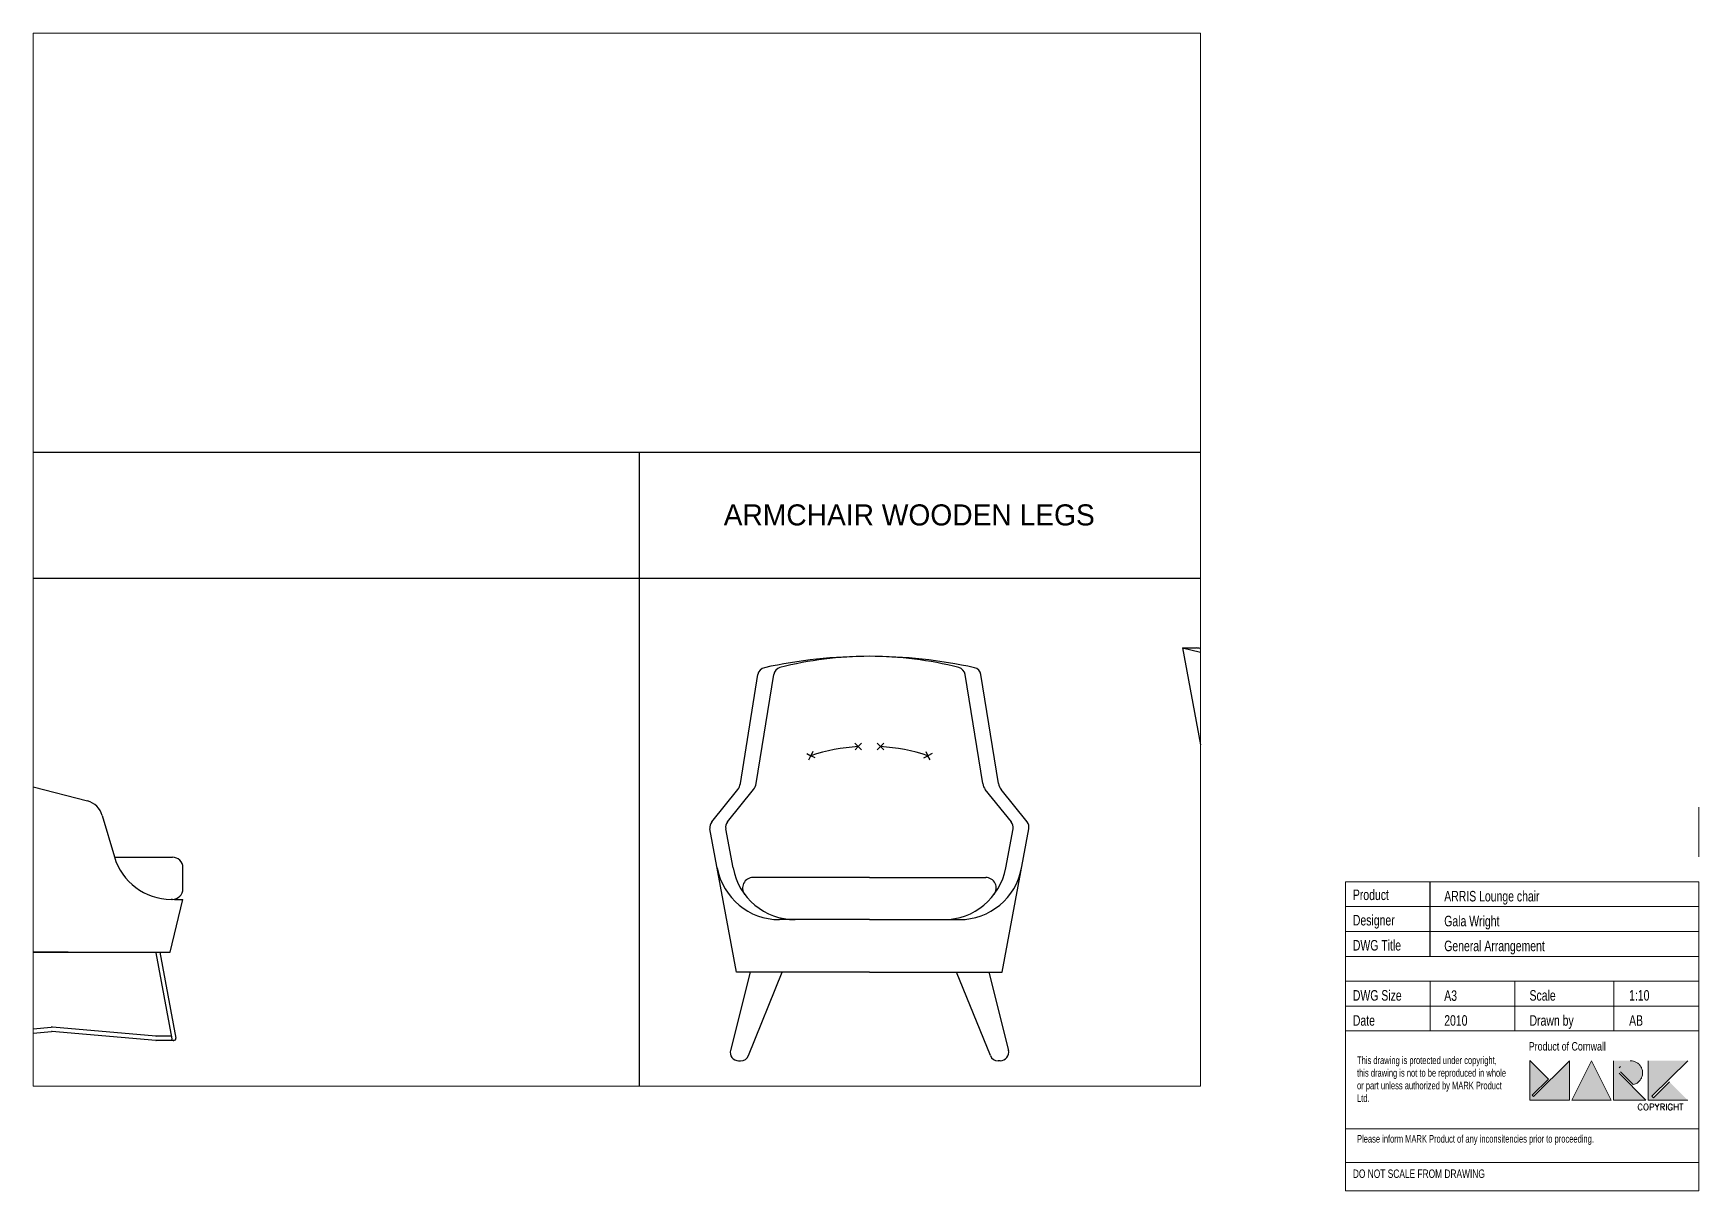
# Paper-space layout 'GA' of a CAD drawing. Header units: millimetres. Extents: x 12 to 407, y 4 to 279.
# The model-space entities are those that its viewports show. They can reach past a viewport. Long polylines and large blocks are cut down to what shows.
import ezdxf

# ---------------------------------------------------------------- set-up
doc = ezdxf.new("R2010")
doc.units = ezdxf.units.MM
doc.styles.add('SLDTEXTSTYLE0', font='TXT', dxfattribs={"width": 0.75})
doc.styles.add('SLDTEXTSTYLE1', font='TXT', dxfattribs={"width": 0.710611})
doc.styles.add('SLDTEXTSTYLE2', font='SIMPLEX')

# ---------------------------------------------------------------- blocks, each defined once
blk = doc.blocks.new('Table')
for p, q in [((3220.1, 4515), (3220.1, 7150.4)), ((12211.8, 6850.4), (-379.9, 6850.4))]:
    blk.add_line(p, q)
blk.add_lwpolyline([(-379.9, 7150.4), (12211.8, 7150.4), (12211.8, 4515), (-379.9, 4515), (-379.9, 7147.9)])
at = {"insert": (3420.1, 7026.2), "char_height": 50, "width": 2952.329, "attachment_point": 1}
blk.add_mtext('ARMCHAIR WOODEN LEGS', dxfattribs=at)
blk = doc.blocks.new('Table 2')
blk.add_line((4209.7, 4762.3), (4209.7, 7397.7))
blk.add_lwpolyline([(609.7, 7397.7), (13201.5, 7397.7), (13201.5, 4762.3), (609.7, 4762.3), (609.7, 7395.2)])
blk = doc.blocks.new('MARK Mylo armchair sled base')
for p, q in [((24370.2, 7686.3), (24510.2, 6936.3)), ((24370.2, 7686.3), (24484.7, 7659.9)), ((24370.2, 7686.3), (24403.7, 7686.3)), ((24411.5, 7685.1), (24486.5, 7660.7)), ((24503.5, 7640.7), (24554.1, 7405)), ((24590.1, 7367.1), (24863.6, 7294.7)), ((24898.7, 7260.5), (24927.7, 7161.8)), ((24927.9, 7161.3), (25065.2, 7161.3)), ((25090.2, 7086.3), (25090.2, 7136.3)), ((25060.2, 6936.3), (25090.2, 7061.3)), ((25065.2, 7061.3), (25062, 7061.3)), ((25070.2, 7061.3), (25090.2, 7061.3)), ((24522.7, 6936.3), (24484.8, 6732.2)), ((24532.5, 6934.5), (24494.6, 6730.4)), ((24817.7, 6936.3), (24510.2, 6936.3)), ((24537.2, 6936.3), (25000.6, 6936.3)), ((24740.4, 6936.3), (25060.2, 6936.3)), ((25025.6, 6934.5), (25063.5, 6730.4)), ((25035.4, 6936.3), (25073.3, 6732.2)), ((24531.9, 6736.3), (24777.8, 6757.8)), ((25026.2, 6736.3), (24780.4, 6757.8)), ((24489.7, 6726.3), (24489.7, 6726.3)), ((24489.7, 6726.3), (24531.5, 6726.3)), ((24495.7, 6736.3), (24531, 6736.3)), ((24532.3, 6726.3), (24778.6, 6747.9)), ((25025.8, 6726.3), (24779.5, 6747.9)), ((25068.4, 6726.3), (25026.7, 6726.3)), ((25062.4, 6736.3), (25027.1, 6736.3)), ((25068.4, 6726.3), (25068.4, 6726.3))]:
    blk.add_line(p, q)
for centre, radius, start, end in [((24403.7, 7661.3), 25, 72.0309, 90), ((24479.1, 7635.5), 25, 12.0948, 77.0054), ((24478.8, 7637), 25, 12.0948, 72.0309), ((24602.9, 7415.5), 50, 192.0948, 255.17), ((24850.8, 7246.4), 50, 16.3652, 75.17), ((25062, 7201.3), 140, 196.3652, 270), ((25065.2, 7136.3), 25, 0, 90), ((25065.2, 7086.3), 25, 270, 0), ((24779.1, 6742.9), 15, 85.0007, 94.9993), ((24489.7, 6731.3), 5, 169.4792, 270), ((24489.7, 6731.3), 5, 270, 349.4792), ((24531, 6746.3), 10, 270, 274.9993), ((24531.5, 6736.3), 10, 270, 274.9993), ((24779.1, 6742.9), 5, 85.0007, 94.9993), ((25026.7, 6736.3), 10, 265.0007, 270), ((25027.1, 6746.3), 10, 265.0007, 270), ((25068.4, 6731.3), 5, 190.5208, 270), ((25068.4, 6731.3), 5, 270, 10.5208)]:
    blk.add_arc(centre, radius, start, end)
blk = doc.blocks.new('MARK Mylo armchair sled base Side elevation')
blk.add_blockref('MARK Mylo armchair sled base', (0, 0))
blk = doc.blocks.new('MARK Mylo armchair wooden legs Front elevation')
for p, q in [((20878, 5625.6), (20919.6, 5884.4)), ((20915.5, 5625.6), (20957.2, 5884.9)), ((21453, 5625.6), (21411.3, 5884.9)), ((21490.5, 5625.6), (21448.9, 5884.4)), ((21035.4, 5696.9), (21045.4, 5691.9)), ((21040.4, 5682), (21045.4, 5691.9)), ((21050.3, 5701.8), (21045.4, 5691.9)), ((21055.3, 5686.9), (21045.4, 5691.9)), ((21150, 5721.3), (21157.9, 5713.5)), ((21150.1, 5705.6), (21157.9, 5713.5)), ((21165.7, 5721.3), (21157.9, 5713.5)), ((21165.8, 5705.6), (21157.9, 5713.5)), ((21202.7, 5721.3), (21210.5, 5713.5)), ((21202.7, 5705.6), (21210.5, 5713.5)), ((21218.4, 5721.3), (21210.5, 5713.5)), ((21218.4, 5705.6), (21210.5, 5713.5)), ((21313.2, 5686.9), (21323.1, 5691.9)), ((21318.1, 5701.8), (21323.1, 5691.9)), ((21333, 5696.9), (21323.1, 5691.9)), ((21328.1, 5682), (21323.1, 5691.9)), ((20810, 5534.9), (20871.7, 5611.6)), ((20847.5, 5534.9), (20909.2, 5611.6)), ((21521, 5534.9), (21459.2, 5611.6)), ((21558.5, 5534.9), (21496.7, 5611.6)), ((20869.2, 5177.8), (20805.9, 5518.7)), ((20860.7, 5425.4), (20843.4, 5518.7)), ((21499.2, 5177.8), (21562.5, 5518.7)), ((21507.7, 5425.4), (21525, 5518.7)), ((21184.2, 5402.8), (20908.2, 5402.8)), ((21184.2, 5402.8), (21460.2, 5402.8)), ((21184.2, 5302.8), (20970.7, 5302.8)), ((21184.2, 5302.8), (21397.7, 5302.8)), ((20901, 5177.8), (20854.4, 4992.6)), ((21184.2, 5177.8), (20869.2, 5177.8)), ((20897.3, 4980.2), (20977.4, 5177.8)), ((21184.2, 5177.8), (21499.2, 5177.8)), ((21471.2, 4980.2), (21391, 5177.8)), ((21467.4, 5177.8), (21514.1, 4992.6)), ((20873.8, 4967.8), (20878.7, 4967.8)), ((21494.7, 4967.8), (21489.7, 4967.8))]:
    blk.add_line(p, q)
for centre, radius, start, end in [((21184.2, 4764.3), 1163.4, 90, 102.3674), ((21184.2, 5069), 858.7, 90, 104.3105), ((21184.2, 4764.3), 1163.4, 77.6326, 90), ((21184.2, 5069), 858.7, 75.6895, 90), ((20939.3, 5881.2), 20, 102.3674, 170.8698), ((20976.9, 5881.7), 20, 104.3105, 170.8698), ((21391.5, 5881.7), 20, 9.1302, 75.6895), ((21429.1, 5881.2), 20, 9.1302, 77.6326), ((21184.2, 5271.2), 443, 93.4048, 108.2676), ((21184.2, 5271.2), 443, 71.7324, 86.5952), ((20848.4, 5630.4), 30, 321.1466, 350.8698), ((20885.9, 5630.4), 30, 321.1466, 350.8698), ((21482.6, 5630.4), 30, 189.1302, 218.8534), ((21520.1, 5630.4), 30, 189.1302, 218.8534), ((20825.6, 5522.4), 20, 141.1466, 190.5208), ((20863.1, 5522.4), 20, 141.1466, 190.5208), ((21505.4, 5522.4), 20, 349.4792, 38.8534), ((21542.9, 5522.4), 20, 349.4792, 38.8534), ((20970.7, 5452.8), 150, 190.5208, 270), ((21008.2, 5452.8), 150, 190.5208, 270), ((21360.2, 5452.8), 150, 270, 349.4792), ((21397.7, 5452.8), 150, 270, 349.4792), ((20908.2, 5377.8), 25, 90, 216.8699), ((21460.2, 5377.8), 25, 323.1301, 90), ((20873.8, 4987.8), 20, 165.8639, 270), ((20878.7, 4987.8), 20, 270, 337.9145), ((21489.7, 4987.8), 20, 202.0855, 270), ((21494.7, 4987.8), 20, 270, 14.1361)]:
    blk.add_arc(centre, radius, start, end)
blk = doc.blocks.new('MARK Mylo wooden legs Side elevation')
for p, q in [((24370.2, 5927.8), (24510.2, 5177.8)), ((24370.2, 5927.8), (24484.7, 5901.3)), ((24370.2, 5927.8), (24403.7, 5927.8)), ((24411.5, 5926.5), (24486.5, 5902.2)), ((24503.5, 5882.2), (24554.1, 5646.4)), ((24590.1, 5608.6), (24863.6, 5536.2)), ((24898.7, 5501.9), (24927.7, 5403.3)), ((24927.9, 5402.8), (25065.2, 5402.8)), ((25090.2, 5327.8), (25090.2, 5377.8)), ((25060.2, 5177.8), (25090.2, 5302.8)), ((25065.2, 5302.8), (25062, 5302.8)), ((25070.2, 5302.8), (25090.2, 5302.8)), ((24549.7, 5177.8), (24503, 4992.6)), ((24817.7, 5177.8), (24510.2, 5177.8)), ((24537.2, 5177.8), (25000.6, 5177.8)), ((24545.9, 4980.2), (24626.1, 5177.8)), ((24740.4, 5177.8), (25060.2, 5177.8)), ((25023.8, 4980.2), (24943.7, 5177.8)), ((25020.1, 5177.8), (25066.7, 4992.6)), ((24522.4, 4967.8), (24527.4, 4967.8)), ((25047.3, 4967.8), (25042.4, 4967.8))]:
    blk.add_line(p, q)
for centre, radius, start, end in [((24403.7, 5902.8), 25, 72.0309, 90), ((24479.1, 5877), 25, 12.0948, 77.0054), ((24478.8, 5878.4), 25, 12.0948, 72.0309), ((24602.9, 5656.9), 50, 192.0948, 255.17), ((24850.8, 5487.9), 50, 16.3652, 75.17), ((25062, 5442.8), 140, 196.3652, 270), ((25065.2, 5377.8), 25, 0, 90), ((25065.2, 5327.8), 25, 270, 0), ((24522.4, 4987.8), 20, 165.8639, 270), ((24527.4, 4987.8), 20, 270, 337.9145), ((25042.4, 4987.8), 20, 202.0855, 270), ((25047.3, 4987.8), 20, 270, 14.1361)]:
    blk.add_arc(centre, radius, start, end)

msp = doc.modelspace()

# ---------------------------------------------------------------- block references
for name, p in [('Table 2', (0, 0)), ('Table', (989.6, -3388.1)), ('MARK Mylo armchair sled base Side elevation', (-21963.7, -4360.5)), ('MARK Mylo wooden legs Side elevation', (-18872, -2630.5)), ('MARK Mylo armchair wooden legs Front elevation', (-16428.8, -2650.2))]:
    msp.add_blockref(name, p)

psp = doc.layouts.new('GA')

# ---------------------------------------------------------------- hatches: boundary and pattern name
at = {"linetype": 'Continuous'}
for points in [[(368.24, 26.61), (367.92, 26.93), (371.77, 30.73), (367.38, 35.12), (367.38, 25.72), (376.78, 25.72), (376.78, 35.07)], [(381.97, 35.06), (377.31, 25.72), (386.67, 25.72)], [(400.46, 30.08), (396.65, 26.31), (396.32, 26.64), (404.82, 35.07), (395.46, 35.07), (395.46, 25.72), (404.82, 25.72)]]:
    psp.add_hatch(color=7, dxfattribs=at).paths.add_polyline_path(points, flags=0)
h = psp.add_hatch(color=7, dxfattribs=at)
edge = h.paths.add_edge_path(flags=0)
edge.add_line((388.52, 32.09), (388.52, 32.09))
edge.add_line((388.52, 32.09), (388.52, 32.09))
edge.add_line((388.52, 32.09), (388.85, 32.41))
edge.add_line((388.85, 32.41), (391.83, 29.42))
edge.add_spline(control_points=[(391.83, 29.42), (392.36, 29.53), (392.83, 29.78), (393.23, 30.18), (393.51, 30.45), (393.73, 30.75), (393.88, 31.1), (394.02, 31.45), (394.1, 31.82), (394.1, 32.21), (394.1, 32.61), (394.02, 32.98), (393.88, 33.33), (393.73, 33.68), (393.52, 33.98), (393.26, 34.24), (393, 34.5), (392.69, 34.7), (392.34, 34.85), (391.98, 35), (391.6, 35.07), (391.19, 35.07)], knot_values=[0, 0, 0, 0, 1, 2, 3, 4, 5, 6, 7, 8, 9, 10, 11, 12, 13, 14, 15, 16, 17, 18, 19, 19, 19, 19], weights=[1, 1, 1, 1, 1, 1, 1, 1, 1, 1, 1, 1, 1, 1, 1, 1, 1, 1, 1, 1, 1, 1], degree=3, periodic=0)
edge.add_line((391.19, 35.07), (388.04, 35.07))
edge.add_line((388.04, 35.07), (387.22, 35.07))
edge.add_line((387.22, 35.07), (387.22, 25.72))
edge.add_line((387.22, 25.72), (394.89, 25.72))
edge.add_line((394.89, 25.72), (388.52, 32.09))

# ---------------------------------------------------------------- linework, layer by layer
at = {"color": 179, "linetype": 'Continuous', "lineweight": 0}
for p, q in [((407.41, 89.34), (407.41, 95.23)), ((407.41, 83.44), (407.41, 89.34)), ((407.41, 77.54), (323.58, 77.54)), ((323.58, 77.54), (323.58, 71.65)), ((407.41, 71.65), (407.41, 77.54)), ((323.58, 71.65), (407.41, 71.65)), ((407.41, 71.65), (323.58, 71.65)), ((323.58, 71.65), (323.58, 65.75)), ((407.41, 65.75), (407.41, 71.65)), ((323.58, 65.75), (407.41, 65.75)), ((407.41, 65.75), (323.58, 65.75)), ((323.58, 65.75), (323.58, 59.85)), ((407.41, 59.85), (407.41, 65.75)), ((323.58, 59.85), (407.41, 59.85)), ((407.41, 59.85), (323.58, 59.85)), ((323.58, 59.85), (323.58, 53.96)), ((407.41, 53.96), (407.41, 59.85)), ((323.58, 53.96), (407.41, 53.96)), ((407.41, 53.96), (323.58, 53.96)), ((323.58, 53.96), (323.58, 48.06)), ((343.66, 53.96), (343.66, 42.16)), ((363.76, 53.96), (363.76, 42.16)), ((387.31, 42.16), (387.31, 53.96)), ((407.41, 48.06), (407.41, 53.96)), ((323.58, 48.06), (407.41, 48.06)), ((407.41, 48.06), (323.58, 48.06)), ((323.58, 48.06), (323.58, 42.16)), ((407.41, 42.16), (407.41, 48.06)), ((323.58, 42.16), (407.41, 42.16)), ((407.41, 42.16), (323.58, 42.16)), ((323.58, 42.16), (323.58, 18.95)), ((407.41, 18.95), (407.41, 42.16)), ((371.77, 30.73), (367.38, 35.12)), ((367.38, 35.12), (367.38, 25.72)), ((376.78, 35.07), (368.24, 26.61)), ((376.78, 25.72), (376.78, 35.07)), ((381.97, 35.06), (377.31, 25.72)), ((386.67, 25.72), (381.97, 35.06)), ((387.22, 35.07), (387.22, 25.72)), ((388.52, 33.43), (388.85, 33.75)), ((388.52, 33.43), (388.52, 33.43)), ((388.52, 33.43), (388.52, 33.43)), ((394.89, 25.72), (388.52, 32.09)), ((388.85, 32.41), (391.83, 29.42)), ((395.46, 35.07), (395.46, 25.72)), ((396.32, 26.64), (404.82, 35.07)), ((367.92, 26.93), (371.77, 30.73)), ((400.46, 30.08), (396.65, 26.31)), ((367.38, 25.72), (376.78, 25.72)), ((368.24, 26.61), (367.92, 26.93)), ((377.31, 25.72), (386.67, 25.72)), ((387.22, 25.72), (394.89, 25.72)), ((395.46, 25.72), (404.82, 25.72)), ((396.65, 26.31), (396.32, 26.64)), ((323.58, 18.95), (407.41, 18.95)), ((407.41, 18.95), (323.58, 18.95)), ((323.58, 18.95), (323.58, 10.92)), ((407.41, 10.92), (407.41, 18.95)), ((323.58, 10.92), (407.41, 10.92)), ((407.41, 10.92), (323.58, 10.92)), ((323.58, 10.92), (323.58, 4.24)), ((407.41, 4.24), (407.41, 10.92)), ((323.58, 4.24), (407.41, 4.24))]:
    psp.add_line(p, q, dxfattribs=at)
psp.add_line((343.66, 59.85), (343.66, 77.54))
psp.add_open_spline([(391.83, 29.42), (392.36, 29.53), (392.83, 29.78), (393.23, 30.18), (393.51, 30.45), (393.73, 30.75), (393.88, 31.1), (394.02, 31.45), (394.1, 31.82), (394.1, 32.21), (394.1, 32.61), (394.02, 32.98), (393.88, 33.33), (393.73, 33.68), (393.52, 33.98), (393.26, 34.24), (393, 34.5), (392.69, 34.7), (392.34, 34.85), (391.98, 35), (391.6, 35.07), (391.19, 35.07)], degree=3, dxfattribs=at)

# ---------------------------------------------------------------- texts
at = {"color": 7, "linetype": 'Continuous', "lineweight": 0, "attachment_point": 1, "style": 'SLDTEXTSTYLE1'}
for s, insert, char_height, width in [('{\\fHelvetica-Light|b0|i0|c0|p34;Product}', (325.35, 75.71), 2.5, 14.203), ('{\\fHelvetica-Light|b0|i0|c0|p34;ARRIS Lounge chair}', (347.03, 75.38), 2.5, 34.5612), ('{\\fHelvetica-Light|b0|i0|c0|p34;Designer}', (325.35, 69.69), 2.5, 12.1245), ('{\\fHelvetica-Light|b0|i0|c0|p34;Gala Wright}', (347.03, 69.48), 2.5, 34.5612), ('{\\fHelvetica-Light|b0|i0|c0|p34;DWG Title}', (325.35, 63.73), 2.5, 14.203), ('{\\fHelvetica-Light|b0|i0|c0|p34;General Arrangement}', (347.03, 63.58), 2.5, 34.5612), ('{\\fHelvetica-Light|b0|i0|c0|p34;DWG Size}', (325.35, 51.84), 2.5, 15.2423), ('{\\fHelvetica-Light|b0|i0|c0|p34;A3}', (347.03, 51.79), 2.5, 8.6604), ('{\\fHelvetica-Light|b0|i0|c0|p34;Scale}', (367.27, 51.84), 2.5, 10.792), ('{\\fHelvetica-Light|b0|i0|c0|p34;1:10}', (390.9, 51.84), 2.5, 10.9462), ('{\\fHelvetica-Light|b0|i0|c0|p34;Date}', (325.35, 45.89), 2.5, 12.9906), ('{\\fHelvetica-Light|b0|i0|c0|p34;2010}', (347.03, 45.89), 2.5, 8.6604), ('{\\fHelvetica-Light|b0|i0|c0|p34;Drawn by}', (367.27, 45.89), 2.5, 14.3379), ('{\\fHelvetica-Light|b0|i0|c0|p34;AB}', (390.9, 45.89), 2.5, 10.792), ('{\\fHelvetica-Light|b0|i0|c0|p34;This drawing is protected under copyright, this drawing is not to be reproduced in whole or part unless authorized by MARK Product Ltd. }', (326.34, 36.1), 1.8, 35.7422), ('{\\fHelvetica-Light|b0|i0|c0|p34;Please inform MARK Product of any inconsitencies prior to proceeding. }', (326.34, 17.45), 1.8, 72.2468), ('{\\fHelvetica-Light|b0|i0|c0|p34;DO NOT SCALE FROM DRAWING}', (325.35, 9.27), 2, 58.5961)]:
    psp.add_mtext(s, dxfattribs=dict(at, insert=insert, char_height=char_height, width=width))
at = {"color": 7, "linetype": 'Continuous', "lineweight": 0, "attachment_point": 1}
for s, insert, char_height, style in [('{\\fHelvetica-Light|b0|i0|c0|p34;Product of Cornwall}', (367.1, 39.5), 2, 'SLDTEXTSTYLE0'), ('COPYRIGHT', (392.86, 24.84), 1.5, 'SLDTEXTSTYLE2')]:
    psp.add_mtext(s, dxfattribs=dict(at, insert=insert, char_height=char_height, style=style))

# ---------------------------------------------------------------- viewports
at = {"layer": 'Defpoints'}
psp.add_viewport(center=(150.72, 153.98), size=(276.95, 249.8331), view_center_point=(4156.28, 3506.79), view_height=2498.331, dxfattribs=at)

doc.saveas('drawing.dxf')
